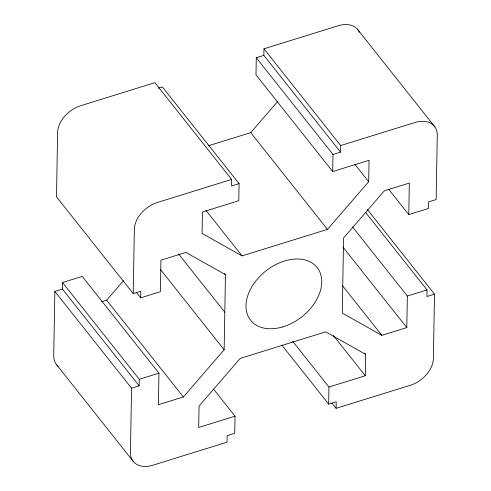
<?xml version="1.0" encoding="UTF-8"?>
<svg xmlns="http://www.w3.org/2000/svg" width="491" height="491" viewBox="0 0 491 491"><rect width="100%" height="100%" fill="white"/><g stroke="black" fill="none" stroke-linecap="round" stroke-linejoin="round"><path stroke-width="0.74" d="M54.851 291.445L131.576 388.197L139.149 385.846L62.425 289.095L54.851 291.445L53.728 355.822A25.471 17.486 -38.4 0 0 58.208 366.366M62.425 289.095L62.535 282.528L82.224 276.415L158.955 373.166L158.403 404.694L183.37 396.949L224.142 349.776L225.449 274.659L224.497 273.456M131.576 388.197L130.453 452.573A25.471 17.486 -38.4 0 0 152.83 465.229L227.038 442.188L227.149 435.621L234.723 433.271L235.023 416.19L213.579 389.148M225.449 274.659L185.893 252.429L160.925 260.181L160.379 291.709L140.69 297.822L140.8 291.255L133.227 293.606L134.356 229.229A25.471 17.486 -38.4 0 1 157.415 202.47L231.623 179.43L231.506 185.997L239.08 183.646L238.786 200.727L202.439 212.008L202.065 233.434L242.051 255.897L327.466 229.377L368.673 181.707L369.048 160.281L332.708 171.568L255.977 74.816L256.277 57.735L263.851 55.385L340.576 152.136L333.002 154.487L256.277 57.735M139.149 385.846L139.266 379.279L62.535 282.528M263.851 55.385L263.962 48.812L338.17 25.771A25.471 17.486 -38.4 0 1 359.351 32.234M367.305 209.418L434.498 294.152L433.375 358.528A25.471 17.486 -38.4 0 1 410.31 385.288L336.108 408.328L336.218 401.755L328.651 404.105L328.945 387.031L292.728 341.355M332.708 171.568L333.002 154.487M340.576 152.136L340.693 145.563L263.962 48.812M328.945 387.031L365.286 375.744L365.66 354.324L364.709 353.121M340.693 145.563L414.901 122.529A25.471 17.486 -38.4 0 1 437.272 135.178L436.149 199.555L428.575 201.905L428.465 208.479L408.776 214.592L409.322 183.057L384.361 190.809L343.59 237.975L342.276 313.098L381.838 335.328L406.8 327.577L407.352 296.042L352.544 226.934M365.562 212.413L427.041 289.929L426.925 296.503L434.498 294.152M208.393 145.772L250.735 132.625L277.55 101.612M101.649 301.744L106.639 300.197L123.542 280.637M158.219 88.177L162.349 86.895L239.08 183.646M139.266 379.279L158.955 373.166M407.352 296.042L427.041 289.929M235.023 416.19L198.683 427.471L199.058 406.051L240.265 358.375L325.68 331.855L365.66 354.324M357.417 29.215L434.885 126.905M388.755 189.348L408.776 214.592M354.852 164.276L368.673 181.707M342.939 247.053L406.8 327.577M250.735 132.625L327.466 229.377M342.282 285.449L381.838 335.328M231.623 179.43L154.892 82.678L80.69 105.718A25.471 17.486 -38.4 0 0 57.625 132.478L56.502 196.854L133.227 293.606M333.358 335.482L365.286 375.744M205.833 210.228L242.051 255.897M331.818 402.915L336.108 408.328M281.944 345.216L328.651 404.105M178.564 253.927L224.792 312.215M160.275 269.252L224.142 349.776M136.4 292.415L140.69 297.822M106.639 300.197L183.37 396.949M56.6 364.733L133.325 461.485M282.362 327A42.453 29.141 -38.4 0 0 317.389 267.834A42.453 29.141 -38.4 0 0 251.846 286.793A42.453 29.141 -38.4 0 0 282.362 327"/></g></svg>
